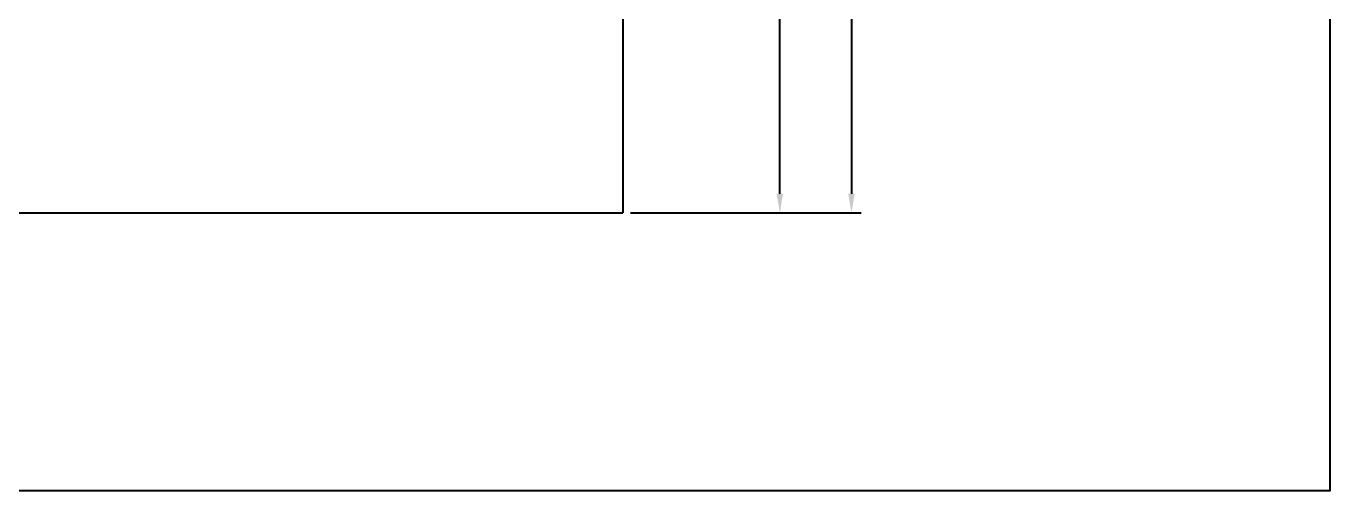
# Model space of a CAD drawing. Extents: x 3450 to 6550, y -51 to 2100.
# Drawn here: x 5189 to 6550, y -51 to 434 of the extents above; entities that cross this region are included whole.
import ezdxf

# ---------------------------------------------------------------- set-up
doc = ezdxf.new("R2010")
doc.units = 0
doc.header["$LTSCALE"] = 50
doc.header["$MEASUREMENT"] = 0
doc.linetypes.add('CENTER', pattern=[2, 1.25, -0.25, 0.25, -0.25])
doc.layers.get('0').update_dxf_attribs({"linetype": 'CONTINUOUS'})
doc.layers.get('DEFPOINTS').update_dxf_attribs({"linetype": 'CONTINUOUS'})
doc.layers.add('1', color=2, linetype='CENTER')
doc.layers.add('5', color=5, linetype='CONTINUOUS')
doc.dimstyles.get("Standard").update_dxf_attribs({"dimtxt": 2.5, "dimasz": 2, "dimexe": 2, "dimexo": 1, "dimgap": 1.5, "dimtad": 1, "dimdec": 0, "dimlfac": 10, "dimrnd": 0.5, "dimzin": 0, "dimdsep": 46, "dimtxsty": 'Standard', "dimcen": 0, "dimclrt": 2, "dimadec": 0, "dimazin": 0, "dimtfac": 1, "dimtdec": 0, "dimtmove": 0, "dimatfit": 3, "dimfxl": 0, "dimtolj": 1, "dimtzin": 0, "dimarcsym": 0})

# ---------------------------------------------------------------- blocks, each defined once
blk = doc.blocks.new('*D54')
at = {"color": 3, "lineweight": -2}
for p, q in [((5846.2, 934.2), (6060.6, 934.2)), ((6050.6, 914.2), (6050.6, 259.2)), ((5819.8, 239.2), (6060.6, 239.2))]:
    blk.add_line(p, q, dxfattribs=at)
at = {"color": 3}
for points in [[(6047.2, 914.2), (6053.9, 914.2), (6050.6, 934.2)], [(6047.2, 259.2), (6053.9, 259.2), (6050.6, 239.2)]]:
    blk.add_solid(points, dxfattribs=at)
at = {"layer": 'DEFPOINTS', "color": 0}
for p in [(5838.2, 934.2), (5811.8, 239.2), (6050.6, 239.2)]:
    blk.add_point(p, dxfattribs=at)
at = {"color": 2, "insert": (6030.6, 586.7), "char_height": 20, "attachment_point": 5, "rotation": 90}
blk.add_mtext('\\A1;695', dxfattribs=at)
blk = doc.blocks.new('*D65')
at = {"color": 3, "lineweight": -2}
for p, q in [((5846.2, 809.5), (5985.8, 809.5)), ((5975.8, 259.2), (5975.8, 789.5)), ((5819.8, 239.2), (5985.8, 239.2))]:
    blk.add_line(p, q, dxfattribs=at)
at = {"color": 3}
for points in [[(5972.4, 789.5), (5979.1, 789.5), (5975.8, 809.5)], [(5972.4, 259.2), (5979.1, 259.2), (5975.8, 239.2)]]:
    blk.add_solid(points, dxfattribs=at)
at = {"layer": 'DEFPOINTS', "color": 0}
for p in [(5838.2, 809.5), (5975.8, 809.5), (5811.8, 239.2)]:
    blk.add_point(p, dxfattribs=at)
at = {"color": 2, "insert": (5955.8, 524.3), "char_height": 20, "attachment_point": 5, "rotation": 90}
blk.add_mtext('\\A1;570', dxfattribs=at)

msp = doc.modelspace()

# ---------------------------------------------------------------- linework, layer by layer
at = {"layer": '1', "color": 1, "linetype": 'ByBlock'}
for p in [(5811.77725, 1353.95493), (4040.64069, 239.21417)]:
    msp.add_line(p, (5811.77725, 239.21417), dxfattribs=at)
at = {"layer": '5', "color": 212}
msp.add_lwpolyline([(3450.10676, 2100), (6550.10676, 2100), (6550.10676, -51.08846), (3450.10676, -51.08846)], close=True, dxfattribs=at)

# ---------------------------------------------------------------- dimensions: what is measured, and where the dimension line sits
for base, p1, p2, picture, middle in [((6050.5771, 239.21417), (5838.16569, 934.21417), (5811.77725, 239.21417), '*D54', (6030.5771, 586.71417)), ((5975.780781, 809.451918), (5811.777252, 239.214167), (5838.165689, 809.451918), '*D65', (5955.780781, 524.333042))]:
    dim = msp.add_linear_dim(base=base, p1=p1, p2=p2, angle=90, dimstyle='Standard', override={"dimtxt": 20, "dimasz": 20, "dimexe": 10, "dimexo": 8, "dimgap": 10, "dimdec": 4, "dimlfac": 1, "dimzin": 8, "dimclrd": 3, "dimclre": 3, "dimtdec": 4, "dimarcsym": 1})
    dim.commit()
    dim.dimension.update_dxf_attribs({"geometry": picture, "text_midpoint": middle})

doc.saveas('drawing.dxf')
